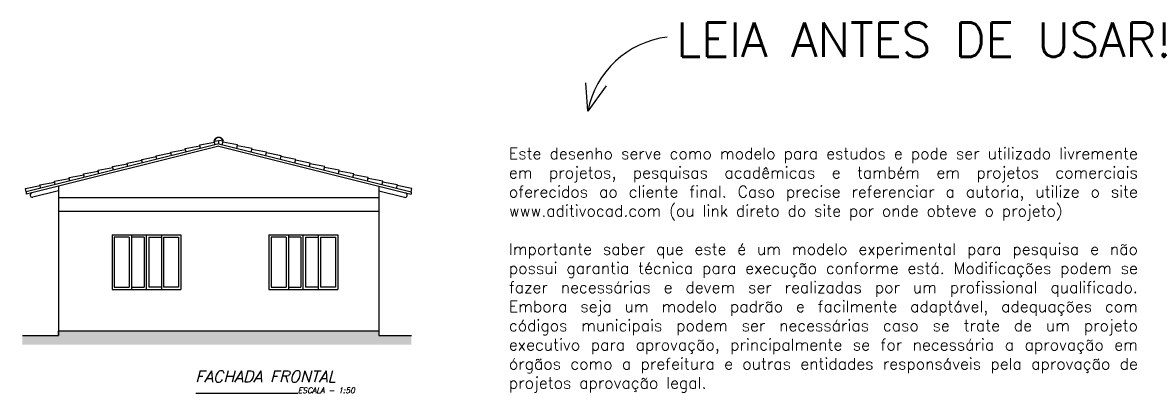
# Model space of a CAD drawing. Extents: x -31.1 to 8.5, y -9.6 to 18.4.
# Drawn here: x -29.42 to -4.92, y 10.28 to 18.37 of the extents above; entities that cross this region are included whole.
import ezdxf

# ---------------------------------------------------------------- set-up
doc = ezdxf.new("R2010")
doc.units = 0
doc.header["$MEASUREMENT"] = 0
for name, color, linetype in [('COBERTURA', 2, 'CONTINUOUS'), ('COTAS', 1, 'CONTINUOUS'), ('FACHADA', 6, 'CONTINUOUS'), ('JANELA_F', 3, 'CONTINUOUS'), ('TEXTO0', 7, 'CONTINUOUS'), ('TEXTO1', 2, 'CONTINUOUS'), ('TEXTO2', 6, 'CONTINUOUS')]:
    doc.layers.add(name, color=color, linetype=linetype)
doc.styles.add('TEXTO0', font='romans.shx')
doc.styles.add('TEXTO1', font='romant.shx')

msp = doc.modelspace()

# ---------------------------------------------------------------- hatches: boundary and pattern name
at = {"layer": 'TEXTO0'}
msp.add_hatch(color=256, dxfattribs=at).paths.add_polyline_path([(-28.642, 11.645), (-28.642, 11.545), (-29.425, 11.545), (-29.425, 11.345), (-28.442, 11.345), (-21.852, 11.345), (-20.944, 11.345), (-20.944, 11.545), (-21.652, 11.545), (-21.652, 11.645)])

# ---------------------------------------------------------------- linework, layer by layer
at = {"layer": 'COBERTURA'}
for q in [(-29.342, 14.675), (-25.147, 15.797), (-25.147, 15.797), (-20.952, 14.675)]:
    msp.add_line((-25.147, 15.724), q, dxfattribs=at)
for points in [[(-25.542, 15.624), (-25.559, 15.699), (-25.238, 15.76)], [(-25.225, 15.704), (-25.243, 15.779), (-25.147, 15.797)], [(-25.069, 15.704), (-25.052, 15.779), (-25.147, 15.797)], [(-24.752, 15.624), (-24.735, 15.699), (-25.056, 15.76)], [(-26.808, 15.308), (-26.826, 15.383), (-26.505, 15.444)], [(-26.492, 15.387), (-26.509, 15.462), (-26.188, 15.523)], [(-26.175, 15.466), (-26.193, 15.541), (-25.872, 15.602)], [(-25.858, 15.545), (-25.876, 15.62), (-25.555, 15.681)], [(-24.436, 15.545), (-24.418, 15.62), (-24.739, 15.681)], [(-24.119, 15.466), (-24.101, 15.541), (-24.422, 15.602)], [(-23.802, 15.387), (-23.785, 15.462), (-24.106, 15.523)], [(-23.486, 15.308), (-23.468, 15.383), (-23.789, 15.444)], [(-27.759, 15.071), (-27.776, 15.146), (-27.455, 15.206)], [(-27.442, 15.15), (-27.459, 15.225), (-27.138, 15.286)], [(-27.125, 15.229), (-27.143, 15.304), (-26.822, 15.365)], [(-23.169, 15.229), (-23.151, 15.304), (-23.472, 15.365)], [(-22.852, 15.15), (-22.835, 15.225), (-23.156, 15.286)], [(-22.536, 15.071), (-22.518, 15.146), (-22.839, 15.206)], [(-28.709, 14.833), (-28.726, 14.908), (-28.405, 14.969)], [(-28.392, 14.912), (-28.409, 14.987), (-28.089, 15.048)], [(-28.075, 14.991), (-28.093, 15.066), (-27.772, 15.127)], [(-22.219, 14.991), (-22.201, 15.066), (-22.522, 15.127)], [(-21.902, 14.912), (-21.885, 14.987), (-22.206, 15.048)], [(-21.585, 14.833), (-21.568, 14.908), (-21.889, 14.969)], [(-29.342, 14.675), (-29.36, 14.75), (-29.039, 14.811)], [(-29.025, 14.754), (-29.043, 14.829), (-28.722, 14.89)], [(-21.269, 14.754), (-21.251, 14.829), (-21.572, 14.89)], [(-20.952, 14.675), (-20.934, 14.75), (-21.255, 14.811)]]:
    msp.add_lwpolyline(points, dxfattribs=at)
for centre, start, end in [((-25.152, 15.758), 11.677, 161.1309), ((-25.142, 15.758), 18.8691, 168.323)]:
    msp.add_arc(centre, 0.103, start, end, dxfattribs=at)
at = {"layer": 'COTAS'}
msp.add_lwpolyline([(-16.7, 16.985), (-17.1, 16.437), (-17.139, 17.051)], dxfattribs=at)
msp.add_arc((-15.118, 16.045), 2.021, 97.1831, 168.8116, dxfattribs=at)
at = {"layer": 'FACHADA'}
for p, q in [((-28.642, 14.798), (-28.642, 11.545)), ((-21.652, 14.798), (-21.652, 11.545))]:
    msp.add_line(p, q, dxfattribs=at)
msp.add_lwpolyline([(-29.425, 11.545), (-28.642, 11.545), (-28.642, 11.645), (-21.652, 11.645), (-21.652, 11.545), (-20.944, 11.545)], dxfattribs=at)
at = {"layer": 'JANELA_F'}
for p, q in [((-27.472, 13.741), (-25.972, 13.741)), ((-27.472, 13.741), (-27.472, 12.545)), ((-27.047, 13.741), (-27.047, 12.545)), ((-26.722, 12.545), (-26.722, 13.741)), ((-26.722, 12.545), (-26.722, 13.741)), ((-26.397, 13.741), (-26.397, 12.545)), ((-25.972, 13.741), (-25.972, 12.545)), ((-24.052, 13.741), (-22.552, 13.741)), ((-24.052, 13.741), (-24.052, 12.545)), ((-23.627, 13.741), (-23.627, 12.545)), ((-23.302, 12.545), (-23.302, 13.741)), ((-23.302, 12.545), (-23.302, 13.741)), ((-22.977, 13.741), (-22.977, 12.545)), ((-22.552, 13.741), (-22.552, 12.545)), ((-27.422, 13.691), (-27.422, 12.595)), ((-27.097, 13.691), (-27.422, 13.691)), ((-27.097, 13.691), (-27.097, 12.595)), ((-26.772, 13.691), (-27.047, 13.691)), ((-26.772, 13.691), (-26.772, 12.595)), ((-26.672, 13.691), (-26.397, 13.691)), ((-26.672, 13.691), (-26.672, 12.595)), ((-26.347, 13.691), (-26.347, 12.595)), ((-26.347, 13.691), (-26.022, 13.691)), ((-26.022, 13.691), (-26.022, 12.595)), ((-24.002, 13.691), (-24.002, 12.595)), ((-23.677, 13.691), (-24.002, 13.691)), ((-23.677, 13.691), (-23.677, 12.595)), ((-23.352, 13.691), (-23.627, 13.691)), ((-23.352, 13.691), (-23.352, 12.595)), ((-23.252, 13.691), (-22.977, 13.691)), ((-23.252, 13.691), (-23.252, 12.595)), ((-22.927, 13.691), (-22.927, 12.595)), ((-22.927, 13.691), (-22.602, 13.691)), ((-22.602, 13.691), (-22.602, 12.595)), ((-27.472, 12.545), (-25.972, 12.545)), ((-27.422, 12.595), (-27.097, 12.595)), ((-27.047, 12.595), (-26.772, 12.595)), ((-26.397, 12.595), (-26.672, 12.595)), ((-26.022, 12.595), (-26.347, 12.595)), ((-24.052, 12.545), (-22.552, 12.545)), ((-24.002, 12.595), (-23.677, 12.595)), ((-23.627, 12.595), (-23.352, 12.595)), ((-22.977, 12.595), (-23.252, 12.595)), ((-22.602, 12.595), (-22.927, 12.595))]:
    msp.add_line(p, q, dxfattribs=at)
at = {"layer": 'TEXTO0'}
for p, q in [((-25.147, 15.672), (-29.221, 14.654)), ((-25.147, 15.672), (-21.073, 14.654)), ((-29.342, 14.675), (-29.342, 14.623)), ((-29.221, 14.654), (-29.342, 14.623)), ((-28.642, 14.695), (-29.196, 14.557)), ((-21.652, 14.545), (-28.642, 14.545)), ((-21.652, 14.695), (-21.098, 14.557)), ((-21.073, 14.654), (-20.952, 14.623)), ((-20.952, 14.675), (-20.952, 14.623)), ((-21.652, 14.245), (-28.642, 14.245)), ((-23.42, 10.279), (-25.648, 10.279))]:
    msp.add_line(p, q, dxfattribs=at)
for centre, start, end in [((-29.209, 14.605), 104.0362, 284.0362), ((-21.086, 14.605), 255.9638, 75.9638)]:
    msp.add_arc(centre, 0.05, start, end, dxfattribs=at)

# ---------------------------------------------------------------- texts
at = {"layer": 'COTAS', "style": 'TEXTO0'}
msp.add_text('LEIA ANTES DE USAR!', height=0.75, dxfattribs=at).set_placement((-15.173, 17.618))
at = {"layer": 'TEXTO0', "style": 'TEXTO1', "oblique": 15}
msp.add_text('ESCALA - 1:50', height=0.12, dxfattribs=at).set_placement((-23.42, 10.287))
at = {"layer": 'TEXTO1', "insert": (-18.818, 15.637), "char_height": 0.25, "width": 14.85738, "attachment_point": 1, "style": 'TEXTO0'}
msp.add_mtext('\\pxqj;Este desenho serve como modelo para estudos e pode ser utilizado livremente em projetos, pesquisas acadêmicas e também em projetos comerciais oferecidos ao cliente final. Caso precise referenciar a autoria, utilize o site www.aditivocad.com (ou link direto do site por onde obteve o projeto)^J^JImportante saber que este é um modelo experimental para pesquisa e não possui garantia técnica para execução conforme está. Modificações podem se fazer necessárias e devem ser realizadas por um profissional qualificado. Embora seja um modelo padrão e facilmente adaptável, adequações com códigos municipais podem ser necessárias caso se trate de um projeto executivo para aprovação, principalmente se for necessária a aprovação em órgãos como a prefeitura e outras entidades responsáveis pela aprovação de projetos aprovação legal.', dxfattribs=at)
at = {"layer": 'TEXTO2', "style": 'TEXTO1', "oblique": 15}
msp.add_text('FACHADA FRONTAL', height=0.25, dxfattribs=at).set_placement((-25.659, 10.525))

doc.saveas('drawing.dxf')
